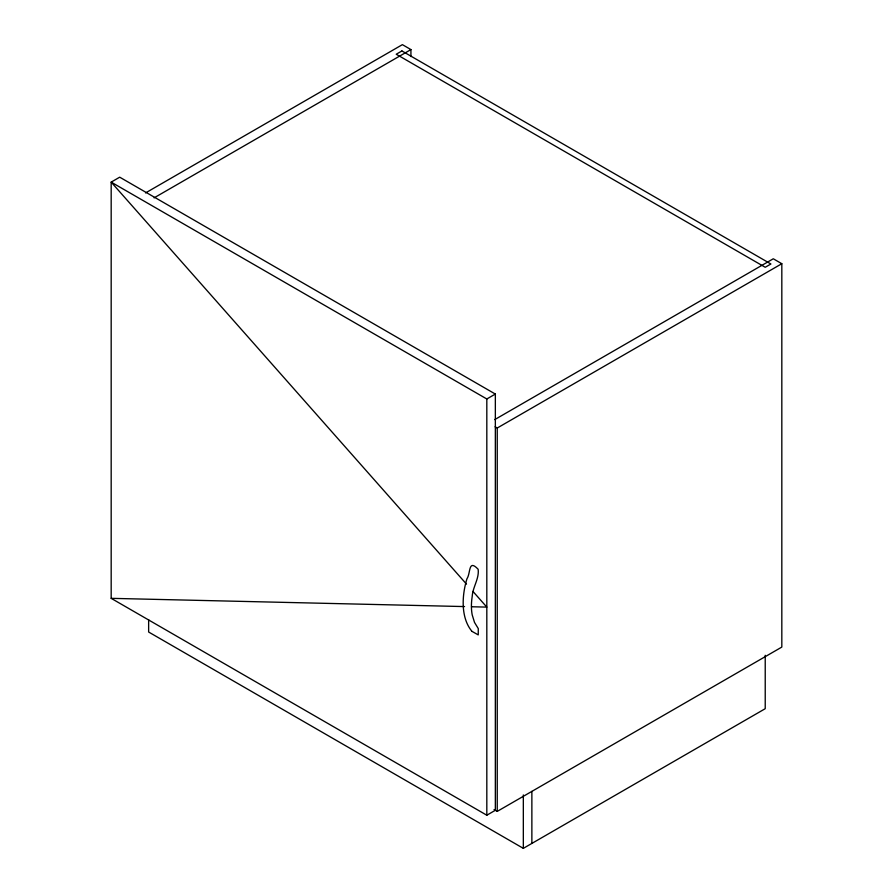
<?xml version="1.0" encoding="UTF-8"?>
<svg xmlns="http://www.w3.org/2000/svg" width="893" height="893" viewBox="0 0 893 893"><rect width="100%" height="100%" fill="white"/><g stroke="black" fill="none" stroke-linecap="round" stroke-linejoin="round"><path stroke-width="1.34" d="M145.548 192.933L402.386 44.65L410.925 49.584L410.925 56.549M154.087 197.866L410.925 49.584M466.514 584.134L111.178 182.116L486.819 398.981L495.347 394.059L495.347 810.286L486.819 815.22L111.178 598.343L111.178 182.116L119.707 177.182L495.347 394.059M494.744 419.598L773.293 258.78L781.821 263.714L781.821 647.079L497.245 811.38L494.052 809.538M495.113 426.776L497.245 428.015L781.821 263.714M148.64 619.697L148.64 632.021L523.331 848.35L765.223 708.696L765.223 655.295M111.178 598.343L464.55 606.581M471.515 606.749L486.819 607.106L472.966 591.434M471.761 631.239L478.246 634.901L478.28 628.594L474.507 622.399L472.196 614.842A57.755 33.342 -60 0 1 472.196 596.535C472.71 587.058 479.351 578.753 478.157 569.276C468.144 558.717 470.823 572.96 466.972 578.742C461.815 595.352 460.665 617.42 471.638 630.971M531.871 791.388L531.871 843.416M523.331 794.949L523.331 848.35M497.245 428.015L497.245 811.38M486.819 398.981L486.819 815.22M401.917 50.946L396.224 54.239L765.223 267.275L770.916 263.993L401.917 50.946"/></g></svg>
